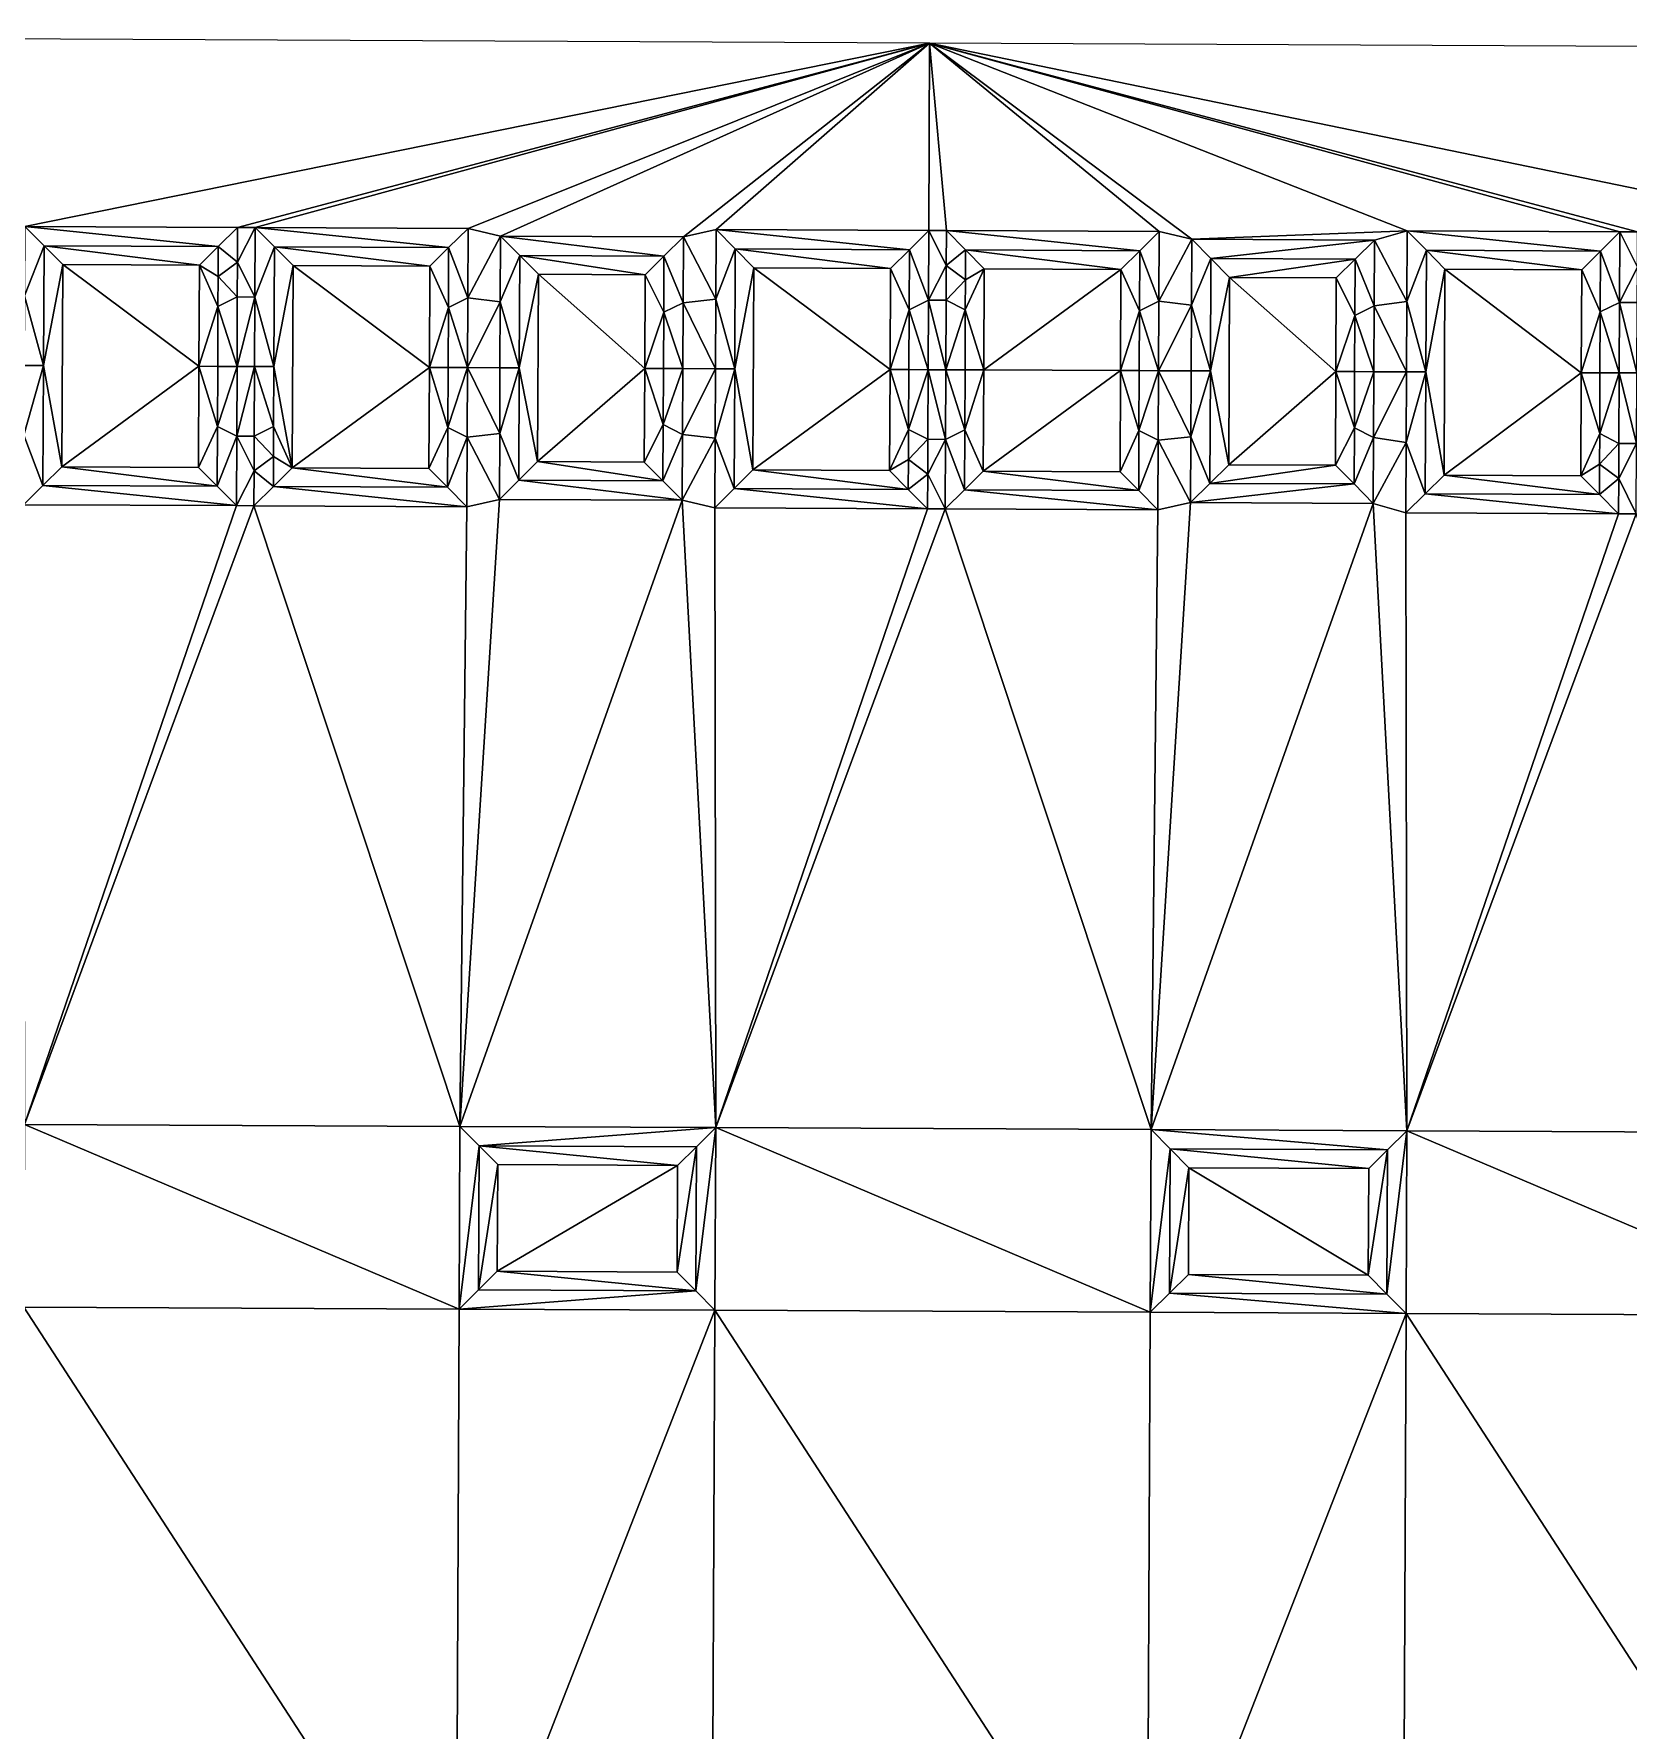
# Model space of a CAD drawing. Header units: metres. Extents: x 241585 to 241700, y 1156640 to 1156774.
# Drawn here: x 241616.09 to 241658.65, y 1156728.75 to 1156774.04 of the extents above; entities that cross this region are included whole.
import ezdxf

# ---------------------------------------------------------------- set-up
doc = ezdxf.new("R2010")
doc.units = ezdxf.units.M
doc.layers.add('_UITGRAVING UNIT 6', color=7, linetype='Continuous')

msp = doc.modelspace()

# ---------------------------------------------------------------- linework, layer by layer
at = {"layer": '_UITGRAVING UNIT 6', "color": 3, "true_color": 0x00ff00}
for points in [[(241640.003, 1156773.787, 29.43), (241585.848, 1156774.036, 29.43), (241615.85, 1156768.898, 29.43)], [(241640.003, 1156773.787, 29.43), (241615.85, 1156768.898, 29.43), (241621.53, 1156768.872, 29.43)], [(241640.003, 1156773.787, 29.43), (241621.53, 1156768.872, 29.43), (241622, 1156768.87, 29.43)], [(241640.003, 1156773.787, 29.43), (241622, 1156768.87, 29.43), (241627.68, 1156768.844, 29.43)], [(241640.003, 1156773.787, 29.43), (241627.68, 1156768.844, 29.43), (241628.549, 1156768.64, 29.43)], [(241640.003, 1156773.787, 29.43), (241628.549, 1156768.64, 29.43), (241633.429, 1156768.617, 29.43)], [(241640.003, 1156773.787, 29.43), (241633.429, 1156768.617, 29.43), (241634.3, 1156768.813, 29.43)], [(241639.98, 1156768.787, 29.43), (241640.003, 1156773.787, 29.43), (241634.3, 1156768.813, 29.43)], [(241640.45, 1156768.785, 29.43), (241640.003, 1156773.787, 29.43), (241639.98, 1156768.787, 29.43)], [(241687.937, 1156773.566, 29.43), (241640.003, 1156773.787, 29.43), (241664.58, 1156768.724, 29.43)], [(241640.003, 1156773.787, 29.43), (241658.43, 1156768.752, 29.43), (241658.9, 1156768.75, 29.43)], [(241640.003, 1156773.787, 29.43), (241652.75, 1156768.778, 29.43), (241658.43, 1156768.752, 29.43)], [(241640.003, 1156773.787, 29.43), (241646.13, 1156768.759, 29.43), (241646.999, 1156768.555, 29.43)], [(241640.003, 1156773.787, 29.43), (241658.9, 1156768.75, 29.43), (241664.58, 1156768.724, 29.43)], [(241646.13, 1156768.759, 29.43), (241640.003, 1156773.787, 29.43), (241640.45, 1156768.785, 29.43)], [(241640.003, 1156773.787, 29.43), (241646.999, 1156768.555, 29.43), (241652.75, 1156768.778, 29.43)], [(241616.362, 1156768.381, 28.4), (241615.85, 1156768.898, 29.43), (241615.841, 1156767.041, 29.43)], [(241621.53, 1156768.872, 29.43), (241615.85, 1156768.898, 29.43), (241621.012, 1156768.359, 28.4)], [(241615.85, 1156768.898, 29.43), (241616.362, 1156768.381, 28.4), (241621.012, 1156768.359, 28.4)], [(241621.53, 1156768.872, 29.43), (241621.012, 1156768.359, 28.4), (241621.526, 1156767.943, 29.43)], [(241622, 1156768.87, 29.43), (241621.53, 1156768.872, 29.43), (241621.526, 1156767.943, 29.43)], [(241621.526, 1156767.943, 29.43), (241621.991, 1156767.012, 29.43), (241622, 1156768.87, 29.43)], [(241622.512, 1156768.352, 28.4), (241622, 1156768.87, 29.43), (241621.991, 1156767.012, 29.43)], [(241627.68, 1156768.844, 29.43), (241622, 1156768.87, 29.43), (241627.162, 1156768.331, 28.4)], [(241622, 1156768.87, 29.43), (241622.512, 1156768.352, 28.4), (241627.162, 1156768.331, 28.4)], [(241627.162, 1156768.331, 28.4), (241627.671, 1156766.986, 29.43), (241627.68, 1156768.844, 29.43)], [(241628.549, 1156768.64, 29.43), (241627.68, 1156768.844, 29.43), (241627.671, 1156766.986, 29.43)], [(241627.671, 1156766.986, 29.43), (241628.541, 1156766.882, 29.43), (241628.549, 1156768.64, 29.43)], [(241629.061, 1156768.122, 28.4), (241628.549, 1156768.64, 29.43), (241628.541, 1156766.882, 29.43)], [(241633.429, 1156768.617, 29.43), (241628.549, 1156768.64, 29.43), (241632.911, 1156768.105, 28.4)], [(241628.549, 1156768.64, 29.43), (241629.061, 1156768.122, 28.4), (241632.911, 1156768.105, 28.4)], [(241632.911, 1156768.105, 28.4), (241633.421, 1156766.86, 29.43), (241633.429, 1156768.617, 29.43)], [(241634.291, 1156766.956, 29.43), (241633.429, 1156768.617, 29.43), (241633.421, 1156766.86, 29.43)], [(241633.429, 1156768.617, 29.43), (241634.291, 1156766.956, 29.43), (241634.3, 1156768.813, 29.43)], [(241634.812, 1156768.296, 28.4), (241634.3, 1156768.813, 29.43), (241634.291, 1156766.956, 29.43)], [(241639.98, 1156768.787, 29.43), (241634.3, 1156768.813, 29.43), (241639.462, 1156768.274, 28.4)], [(241634.3, 1156768.813, 29.43), (241634.812, 1156768.296, 28.4), (241639.462, 1156768.274, 28.4)], [(241639.462, 1156768.274, 28.4), (241639.971, 1156766.93, 29.43), (241639.98, 1156768.787, 29.43)], [(241640.445, 1156767.856, 29.43), (241639.98, 1156768.787, 29.43), (241639.971, 1156766.93, 29.43)], [(241640.45, 1156768.785, 29.43), (241639.98, 1156768.787, 29.43), (241640.445, 1156767.856, 29.43)], [(241640.962, 1156768.268, 28.4), (241640.45, 1156768.785, 29.43), (241640.445, 1156767.856, 29.43)], [(241646.13, 1156768.759, 29.43), (241640.45, 1156768.785, 29.43), (241645.612, 1156768.246, 28.4)], [(241640.45, 1156768.785, 29.43), (241640.962, 1156768.268, 28.4), (241645.612, 1156768.246, 28.4)], [(241645.612, 1156768.246, 28.4), (241646.121, 1156766.901, 29.43), (241646.13, 1156768.759, 29.43)], [(241646.999, 1156768.555, 29.43), (241646.13, 1156768.759, 29.43), (241646.121, 1156766.901, 29.43)], [(241646.999, 1156768.555, 29.43), (241651.879, 1156768.532, 29.43), (241652.75, 1156768.778, 29.43)], [(241651.879, 1156768.532, 29.43), (241652.741, 1156766.896, 29.43), (241652.75, 1156768.778, 29.43)], [(241653.262, 1156768.261, 28.4), (241652.75, 1156768.778, 29.43), (241652.741, 1156766.896, 29.43)], [(241658.43, 1156768.752, 29.43), (241652.75, 1156768.778, 29.43), (241657.912, 1156768.24, 28.4)], [(241652.75, 1156768.778, 29.43), (241653.262, 1156768.261, 28.4), (241657.912, 1156768.24, 28.4)], [(241657.912, 1156768.24, 28.4), (241658.421, 1156766.87, 29.43), (241658.43, 1156768.752, 29.43)], [(241658.895, 1156767.809, 29.43), (241658.43, 1156768.752, 29.43), (241658.421, 1156766.87, 29.43)], [(241658.9, 1156768.75, 29.43), (241658.43, 1156768.752, 29.43), (241658.895, 1156767.809, 29.43)], [(241615.841, 1156767.041, 29.43), (241616.348, 1156765.181, 28.4), (241616.362, 1156768.381, 28.4)], [(241616.86, 1156767.879, 28.4), (241616.362, 1156768.381, 28.4), (241616.348, 1156765.181, 28.4)], [(241616.362, 1156768.381, 28.4), (241620.51, 1156767.862, 28.4), (241621.012, 1156768.359, 28.4)], [(241616.86, 1156767.879, 28.4), (241620.51, 1156767.862, 28.4), (241616.362, 1156768.381, 28.4)], [(241621.012, 1156768.359, 28.4), (241620.51, 1156767.862, 28.4), (241621.009, 1156767.559, 28.4)], [(241621.526, 1156767.943, 29.43), (241621.012, 1156768.359, 28.4), (241621.009, 1156767.559, 28.4)], [(241621.991, 1156767.012, 29.43), (241622.498, 1156765.153, 28.4), (241622.512, 1156768.352, 28.4)], [(241623.01, 1156767.85, 28.4), (241622.512, 1156768.352, 28.4), (241622.498, 1156765.153, 28.4)], [(241622.512, 1156768.352, 28.4), (241626.66, 1156767.833, 28.4), (241627.162, 1156768.331, 28.4)], [(241623.01, 1156767.85, 28.4), (241626.66, 1156767.833, 28.4), (241622.512, 1156768.352, 28.4)], [(241626.66, 1156767.833, 28.4), (241627.155, 1156766.731, 28.4), (241627.162, 1156768.331, 28.4)], [(241627.671, 1156766.986, 29.43), (241627.162, 1156768.331, 28.4), (241627.155, 1156766.731, 28.4)], [(241634.291, 1156766.956, 29.43), (241634.798, 1156765.096, 28.4), (241634.812, 1156768.296, 28.4)], [(241635.31, 1156767.794, 28.4), (241634.812, 1156768.296, 28.4), (241634.798, 1156765.096, 28.4)], [(241635.31, 1156767.794, 28.4), (241638.96, 1156767.777, 28.4), (241634.812, 1156768.296, 28.4)], [(241634.812, 1156768.296, 28.4), (241638.96, 1156767.777, 28.4), (241639.462, 1156768.274, 28.4)], [(241638.96, 1156767.777, 28.4), (241639.455, 1156766.674, 28.4), (241639.462, 1156768.274, 28.4)], [(241639.971, 1156766.93, 29.43), (241639.462, 1156768.274, 28.4), (241639.455, 1156766.674, 28.4)], [(241640.962, 1156768.268, 28.4), (241640.445, 1156767.856, 29.43), (241640.959, 1156767.468, 28.4)], [(241641.46, 1156767.765, 28.4), (241640.962, 1156768.268, 28.4), (241640.959, 1156767.468, 28.4)], [(241640.962, 1156768.268, 28.4), (241645.11, 1156767.748, 28.4), (241645.612, 1156768.246, 28.4)], [(241641.46, 1156767.765, 28.4), (241645.11, 1156767.748, 28.4), (241640.962, 1156768.268, 28.4)], [(241645.11, 1156767.748, 28.4), (241645.605, 1156766.646, 28.4), (241645.612, 1156768.246, 28.4)], [(241646.121, 1156766.901, 29.43), (241645.612, 1156768.246, 28.4), (241645.605, 1156766.646, 28.4)], [(241646.121, 1156766.901, 29.43), (241646.991, 1156766.797, 29.43), (241646.999, 1156768.555, 29.43)], [(241647.511, 1156768.037, 28.4), (241646.999, 1156768.555, 29.43), (241646.991, 1156766.797, 29.43)], [(241651.879, 1156768.532, 29.43), (241646.999, 1156768.555, 29.43), (241647.511, 1156768.037, 28.4)], [(241651.879, 1156768.532, 29.43), (241647.511, 1156768.037, 28.4), (241651.361, 1156768.02, 28.4)], [(241651.361, 1156768.02, 28.4), (241651.87, 1156766.775, 29.43), (241651.879, 1156768.532, 29.43)], [(241652.741, 1156766.896, 29.43), (241651.879, 1156768.532, 29.43), (241651.87, 1156766.775, 29.43)], [(241652.741, 1156766.896, 29.43), (241653.247, 1156765.011, 28.4), (241653.262, 1156768.261, 28.4)], [(241653.76, 1156767.759, 28.4), (241653.262, 1156768.261, 28.4), (241653.247, 1156765.011, 28.4)], [(241653.262, 1156768.261, 28.4), (241657.41, 1156767.742, 28.4), (241657.912, 1156768.24, 28.4)], [(241653.76, 1156767.759, 28.4), (241657.41, 1156767.742, 28.4), (241653.262, 1156768.261, 28.4)], [(241657.41, 1156767.742, 28.4), (241657.905, 1156766.615, 28.4), (241657.912, 1156768.24, 28.4)], [(241658.421, 1156766.87, 29.43), (241657.912, 1156768.24, 28.4), (241657.905, 1156766.615, 28.4)], [(241616.348, 1156765.181, 28.4), (241616.835, 1156762.479, 28.4), (241616.86, 1156767.879, 28.4)], [(241620.498, 1156765.162, 28.4), (241616.86, 1156767.879, 28.4), (241616.835, 1156762.479, 28.4)], [(241620.51, 1156767.862, 28.4), (241616.86, 1156767.879, 28.4), (241620.498, 1156765.162, 28.4)], [(241621.005, 1156766.759, 28.4), (241620.51, 1156767.862, 28.4), (241620.498, 1156765.162, 28.4)], [(241620.51, 1156767.862, 28.4), (241621.005, 1156766.759, 28.4), (241621.009, 1156767.559, 28.4)], [(241621.521, 1156767.015, 29.43), (241621.526, 1156767.943, 29.43), (241621.009, 1156767.559, 28.4)], [(241621.526, 1156767.943, 29.43), (241621.521, 1156767.015, 29.43), (241621.991, 1156767.012, 29.43)], [(241622.498, 1156765.153, 28.4), (241622.985, 1156762.45, 28.4), (241623.01, 1156767.85, 28.4)], [(241626.648, 1156765.133, 28.4), (241623.01, 1156767.85, 28.4), (241622.985, 1156762.45, 28.4)], [(241626.66, 1156767.833, 28.4), (241623.01, 1156767.85, 28.4), (241626.648, 1156765.133, 28.4)], [(241626.66, 1156767.833, 28.4), (241626.648, 1156765.133, 28.4), (241627.155, 1156766.731, 28.4)], [(241628.541, 1156766.882, 29.43), (241629.048, 1156765.122, 28.4), (241629.061, 1156768.122, 28.4)], [(241629.559, 1156767.62, 28.4), (241629.061, 1156768.122, 28.4), (241629.048, 1156765.122, 28.4)], [(241629.061, 1156768.122, 28.4), (241632.409, 1156767.607, 28.4), (241632.911, 1156768.105, 28.4)], [(241629.559, 1156767.62, 28.4), (241632.409, 1156767.607, 28.4), (241629.061, 1156768.122, 28.4)], [(241632.409, 1156767.607, 28.4), (241632.904, 1156766.605, 28.4), (241632.911, 1156768.105, 28.4)], [(241633.421, 1156766.86, 29.43), (241632.911, 1156768.105, 28.4), (241632.904, 1156766.605, 28.4)], [(241634.798, 1156765.096, 28.4), (241635.285, 1156762.394, 28.4), (241635.31, 1156767.794, 28.4)], [(241638.947, 1156765.077, 28.4), (241635.31, 1156767.794, 28.4), (241635.285, 1156762.394, 28.4)], [(241638.96, 1156767.777, 28.4), (241635.31, 1156767.794, 28.4), (241638.947, 1156765.077, 28.4)], [(241638.96, 1156767.777, 28.4), (241638.947, 1156765.077, 28.4), (241639.455, 1156766.674, 28.4)], [(241639.971, 1156766.93, 29.43), (241640.441, 1156766.927, 29.43), (241640.445, 1156767.856, 29.43)], [(241640.445, 1156767.856, 29.43), (241640.441, 1156766.927, 29.43), (241640.959, 1156767.468, 28.4)], [(241640.955, 1156766.668, 28.4), (241641.46, 1156767.765, 28.4), (241640.959, 1156767.468, 28.4)], [(241641.46, 1156767.765, 28.4), (241640.955, 1156766.668, 28.4), (241641.447, 1156765.065, 28.4)], [(241645.11, 1156767.748, 28.4), (241641.46, 1156767.765, 28.4), (241641.447, 1156765.065, 28.4)], [(241645.097, 1156765.048, 28.4), (241645.11, 1156767.748, 28.4), (241641.447, 1156765.065, 28.4)], [(241645.11, 1156767.748, 28.4), (241645.097, 1156765.048, 28.4), (241645.605, 1156766.646, 28.4)], [(241646.991, 1156766.797, 29.43), (241647.497, 1156765.037, 28.4), (241647.511, 1156768.037, 28.4)], [(241648.009, 1156767.535, 28.4), (241647.511, 1156768.037, 28.4), (241647.497, 1156765.037, 28.4)], [(241647.511, 1156768.037, 28.4), (241648.009, 1156767.535, 28.4), (241651.361, 1156768.02, 28.4)], [(241648.009, 1156767.535, 28.4), (241650.859, 1156767.522, 28.4), (241651.361, 1156768.02, 28.4)], [(241650.859, 1156767.522, 28.4), (241651.354, 1156766.52, 28.4), (241651.361, 1156768.02, 28.4)], [(241651.87, 1156766.775, 29.43), (241651.361, 1156768.02, 28.4), (241651.354, 1156766.52, 28.4)], [(241653.247, 1156765.011, 28.4), (241653.735, 1156762.259, 28.4), (241653.76, 1156767.759, 28.4)], [(241657.397, 1156764.992, 28.4), (241653.76, 1156767.759, 28.4), (241653.735, 1156762.259, 28.4)], [(241657.41, 1156767.742, 28.4), (241653.76, 1156767.759, 28.4), (241657.397, 1156764.992, 28.4)], [(241657.41, 1156767.742, 28.4), (241657.397, 1156764.992, 28.4), (241657.905, 1156766.615, 28.4)], [(241658.421, 1156766.87, 29.43), (241658.891, 1156766.867, 29.43), (241658.895, 1156767.809, 29.43)], [(241621.005, 1156766.759, 28.4), (241621.521, 1156767.015, 29.43), (241621.009, 1156767.559, 28.4)], [(241629.048, 1156765.122, 28.4), (241629.536, 1156762.62, 28.4), (241629.559, 1156767.62, 28.4)], [(241632.398, 1156765.107, 28.4), (241629.559, 1156767.62, 28.4), (241629.536, 1156762.62, 28.4)], [(241632.409, 1156767.607, 28.4), (241629.559, 1156767.62, 28.4), (241632.398, 1156765.107, 28.4)], [(241632.409, 1156767.607, 28.4), (241632.398, 1156765.107, 28.4), (241632.904, 1156766.605, 28.4)], [(241640.441, 1156766.927, 29.43), (241640.955, 1156766.668, 28.4), (241640.959, 1156767.468, 28.4)], [(241647.497, 1156765.037, 28.4), (241647.986, 1156762.535, 28.4), (241648.009, 1156767.535, 28.4)], [(241650.847, 1156765.022, 28.4), (241648.009, 1156767.535, 28.4), (241647.986, 1156762.535, 28.4)], [(241650.859, 1156767.522, 28.4), (241648.009, 1156767.535, 28.4), (241650.847, 1156765.022, 28.4)], [(241650.859, 1156767.522, 28.4), (241650.847, 1156765.022, 28.4), (241651.354, 1156766.52, 28.4)], [(241615.833, 1156765.183, 29.43), (241616.348, 1156765.181, 28.4), (241615.841, 1156767.041, 29.43)], [(241621.005, 1156766.759, 28.4), (241621.513, 1156765.157, 29.43), (241621.521, 1156767.015, 29.43)], [(241621.521, 1156767.015, 29.43), (241621.513, 1156765.157, 29.43), (241621.991, 1156767.012, 29.43)], [(241621.513, 1156765.157, 29.43), (241621.983, 1156765.155, 29.43), (241621.991, 1156767.012, 29.43)], [(241621.983, 1156765.155, 29.43), (241622.498, 1156765.153, 28.4), (241621.991, 1156767.012, 29.43)], [(241627.663, 1156765.129, 29.43), (241627.671, 1156766.986, 29.43), (241627.155, 1156766.731, 28.4)], [(241627.671, 1156766.986, 29.43), (241627.663, 1156765.129, 29.43), (241628.541, 1156766.882, 29.43)], [(241627.663, 1156765.129, 29.43), (241628.533, 1156765.125, 29.43), (241628.541, 1156766.882, 29.43)], [(241628.533, 1156765.125, 29.43), (241629.048, 1156765.122, 28.4), (241628.541, 1156766.882, 29.43)], [(241633.413, 1156765.102, 29.43), (241633.421, 1156766.86, 29.43), (241632.904, 1156766.605, 28.4)], [(241633.413, 1156765.102, 29.43), (241634.283, 1156765.098, 29.43), (241633.421, 1156766.86, 29.43)], [(241634.283, 1156765.098, 29.43), (241634.291, 1156766.956, 29.43), (241633.421, 1156766.86, 29.43)], [(241634.283, 1156765.098, 29.43), (241634.798, 1156765.096, 28.4), (241634.291, 1156766.956, 29.43)], [(241639.962, 1156765.072, 29.43), (241639.971, 1156766.93, 29.43), (241639.455, 1156766.674, 28.4)], [(241639.971, 1156766.93, 29.43), (241639.962, 1156765.072, 29.43), (241640.432, 1156765.07, 29.43)], [(241639.971, 1156766.93, 29.43), (241640.432, 1156765.07, 29.43), (241640.441, 1156766.927, 29.43)], [(241640.432, 1156765.07, 29.43), (241640.955, 1156766.668, 28.4), (241640.441, 1156766.927, 29.43)], [(241646.112, 1156765.044, 29.43), (241646.121, 1156766.901, 29.43), (241645.605, 1156766.646, 28.4)], [(241646.121, 1156766.901, 29.43), (241646.112, 1156765.044, 29.43), (241646.991, 1156766.797, 29.43)], [(241646.112, 1156765.044, 29.43), (241646.982, 1156765.04, 29.43), (241646.991, 1156766.797, 29.43)], [(241646.982, 1156765.04, 29.43), (241647.497, 1156765.037, 28.4), (241646.991, 1156766.797, 29.43)], [(241652.732, 1156765.013, 29.43), (241652.741, 1156766.896, 29.43), (241651.87, 1156766.775, 29.43)], [(241652.732, 1156765.013, 29.43), (241653.247, 1156765.011, 28.4), (241652.741, 1156766.896, 29.43)], [(241658.412, 1156764.987, 29.43), (241658.421, 1156766.87, 29.43), (241657.905, 1156766.615, 28.4)], [(241658.421, 1156766.87, 29.43), (241658.412, 1156764.987, 29.43), (241658.882, 1156764.985, 29.43)], [(241658.421, 1156766.87, 29.43), (241658.882, 1156764.985, 29.43), (241658.891, 1156766.867, 29.43)], [(241620.998, 1156765.159, 28.4), (241621.005, 1156766.759, 28.4), (241620.498, 1156765.162, 28.4)], [(241621.005, 1156766.759, 28.4), (241620.998, 1156765.159, 28.4), (241621.513, 1156765.157, 29.43)], [(241626.648, 1156765.133, 28.4), (241627.148, 1156765.131, 28.4), (241627.155, 1156766.731, 28.4)], [(241627.148, 1156765.131, 28.4), (241627.663, 1156765.129, 29.43), (241627.155, 1156766.731, 28.4)], [(241632.398, 1156765.107, 28.4), (241632.898, 1156765.105, 28.4), (241632.904, 1156766.605, 28.4)], [(241632.898, 1156765.105, 28.4), (241633.413, 1156765.102, 29.43), (241632.904, 1156766.605, 28.4)], [(241638.947, 1156765.077, 28.4), (241639.447, 1156765.074, 28.4), (241639.455, 1156766.674, 28.4)], [(241639.447, 1156765.074, 28.4), (241639.962, 1156765.072, 29.43), (241639.455, 1156766.674, 28.4)], [(241640.947, 1156765.068, 28.4), (241640.955, 1156766.668, 28.4), (241640.432, 1156765.07, 29.43)], [(241640.955, 1156766.668, 28.4), (241640.947, 1156765.068, 28.4), (241641.447, 1156765.065, 28.4)], [(241645.097, 1156765.048, 28.4), (241645.597, 1156765.046, 28.4), (241645.605, 1156766.646, 28.4)], [(241645.597, 1156765.046, 28.4), (241646.112, 1156765.044, 29.43), (241645.605, 1156766.646, 28.4)], [(241650.847, 1156765.022, 28.4), (241651.347, 1156765.02, 28.4), (241651.354, 1156766.52, 28.4)], [(241651.347, 1156765.02, 28.4), (241651.862, 1156765.017, 29.43), (241651.354, 1156766.52, 28.4)], [(241651.862, 1156765.017, 29.43), (241651.87, 1156766.775, 29.43), (241651.354, 1156766.52, 28.4)], [(241651.862, 1156765.017, 29.43), (241652.732, 1156765.013, 29.43), (241651.87, 1156766.775, 29.43)], [(241657.397, 1156764.992, 28.4), (241657.897, 1156764.99, 28.4), (241657.905, 1156766.615, 28.4)], [(241657.897, 1156764.99, 28.4), (241658.412, 1156764.987, 29.43), (241657.905, 1156766.615, 28.4)], [(241616.348, 1156765.181, 28.4), (241615.833, 1156765.183, 29.43), (241615.824, 1156763.326, 29.43)], [(241615.824, 1156763.326, 29.43), (241616.333, 1156761.981, 28.4), (241616.348, 1156765.181, 28.4)], [(241616.835, 1156762.479, 28.4), (241616.348, 1156765.181, 28.4), (241616.333, 1156761.981, 28.4)], [(241616.835, 1156762.479, 28.4), (241620.485, 1156762.462, 28.4), (241620.498, 1156765.162, 28.4)], [(241620.485, 1156762.462, 28.4), (241620.99, 1156763.559, 28.4), (241620.498, 1156765.162, 28.4)], [(241620.99, 1156763.559, 28.4), (241620.998, 1156765.159, 28.4), (241620.498, 1156765.162, 28.4)], [(241620.998, 1156765.159, 28.4), (241620.99, 1156763.559, 28.4), (241621.513, 1156765.157, 29.43)], [(241621.513, 1156765.157, 29.43), (241620.99, 1156763.559, 28.4), (241621.504, 1156763.3, 29.43)], [(241621.513, 1156765.157, 29.43), (241621.504, 1156763.3, 29.43), (241621.983, 1156765.155, 29.43)], [(241621.983, 1156765.155, 29.43), (241621.504, 1156763.3, 29.43), (241621.974, 1156763.297, 29.43)], [(241621.983, 1156765.155, 29.43), (241621.974, 1156763.297, 29.43), (241622.49, 1156763.553, 28.4)], [(241622.498, 1156765.153, 28.4), (241621.983, 1156765.155, 29.43), (241622.49, 1156763.553, 28.4)], [(241622.985, 1156762.45, 28.4), (241622.498, 1156765.153, 28.4), (241622.49, 1156763.553, 28.4)], [(241622.985, 1156762.45, 28.4), (241626.635, 1156762.433, 28.4), (241626.648, 1156765.133, 28.4)], [(241626.648, 1156765.133, 28.4), (241626.635, 1156762.433, 28.4), (241627.14, 1156763.531, 28.4)], [(241627.148, 1156765.131, 28.4), (241626.648, 1156765.133, 28.4), (241627.14, 1156763.531, 28.4)], [(241627.663, 1156765.129, 29.43), (241627.148, 1156765.131, 28.4), (241627.14, 1156763.531, 28.4)], [(241627.654, 1156763.271, 29.43), (241627.663, 1156765.129, 29.43), (241627.14, 1156763.531, 28.4)], [(241627.663, 1156765.129, 29.43), (241627.654, 1156763.271, 29.43), (241628.525, 1156763.367, 29.43)], [(241628.533, 1156765.125, 29.43), (241627.663, 1156765.129, 29.43), (241628.525, 1156763.367, 29.43)], [(241629.048, 1156765.122, 28.4), (241628.533, 1156765.125, 29.43), (241628.525, 1156763.367, 29.43)], [(241628.525, 1156763.367, 29.43), (241629.034, 1156762.122, 28.4), (241629.048, 1156765.122, 28.4)], [(241629.536, 1156762.62, 28.4), (241629.048, 1156765.122, 28.4), (241629.034, 1156762.122, 28.4)], [(241629.536, 1156762.62, 28.4), (241632.386, 1156762.607, 28.4), (241632.398, 1156765.107, 28.4)], [(241632.398, 1156765.107, 28.4), (241632.386, 1156762.607, 28.4), (241632.891, 1156763.605, 28.4)], [(241632.898, 1156765.105, 28.4), (241632.398, 1156765.107, 28.4), (241632.891, 1156763.605, 28.4)], [(241633.413, 1156765.102, 29.43), (241632.898, 1156765.105, 28.4), (241632.891, 1156763.605, 28.4)], [(241633.404, 1156763.345, 29.43), (241633.413, 1156765.102, 29.43), (241632.891, 1156763.605, 28.4)], [(241634.283, 1156765.098, 29.43), (241633.413, 1156765.102, 29.43), (241633.404, 1156763.345, 29.43)], [(241634.274, 1156763.241, 29.43), (241634.283, 1156765.098, 29.43), (241633.404, 1156763.345, 29.43)], [(241634.798, 1156765.096, 28.4), (241634.283, 1156765.098, 29.43), (241634.274, 1156763.241, 29.43)], [(241634.274, 1156763.241, 29.43), (241634.783, 1156761.896, 28.4), (241634.798, 1156765.096, 28.4)], [(241635.285, 1156762.394, 28.4), (241634.798, 1156765.096, 28.4), (241634.783, 1156761.896, 28.4)], [(241635.285, 1156762.394, 28.4), (241638.935, 1156762.377, 28.4), (241638.947, 1156765.077, 28.4)], [(241638.935, 1156762.377, 28.4), (241639.44, 1156763.475, 28.4), (241638.947, 1156765.077, 28.4)], [(241639.44, 1156763.475, 28.4), (241639.447, 1156765.074, 28.4), (241638.947, 1156765.077, 28.4)], [(241639.447, 1156765.074, 28.4), (241639.44, 1156763.475, 28.4), (241639.962, 1156765.072, 29.43)], [(241639.962, 1156765.072, 29.43), (241639.44, 1156763.475, 28.4), (241639.954, 1156763.215, 29.43)], [(241639.962, 1156765.072, 29.43), (241639.954, 1156763.215, 29.43), (241640.424, 1156763.212, 29.43)], [(241640.432, 1156765.07, 29.43), (241639.962, 1156765.072, 29.43), (241640.424, 1156763.212, 29.43)], [(241640.432, 1156765.07, 29.43), (241640.424, 1156763.212, 29.43), (241640.94, 1156763.468, 28.4)], [(241640.947, 1156765.068, 28.4), (241640.432, 1156765.07, 29.43), (241640.94, 1156763.468, 28.4)], [(241641.447, 1156765.065, 28.4), (241640.947, 1156765.068, 28.4), (241640.94, 1156763.468, 28.4)], [(241641.435, 1156762.365, 28.4), (241641.447, 1156765.065, 28.4), (241640.94, 1156763.468, 28.4)], [(241641.435, 1156762.365, 28.4), (241645.097, 1156765.048, 28.4), (241641.447, 1156765.065, 28.4)], [(241641.435, 1156762.365, 28.4), (241645.085, 1156762.348, 28.4), (241645.097, 1156765.048, 28.4)], [(241645.097, 1156765.048, 28.4), (241645.085, 1156762.348, 28.4), (241645.59, 1156763.446, 28.4)], [(241645.597, 1156765.046, 28.4), (241645.097, 1156765.048, 28.4), (241645.59, 1156763.446, 28.4)], [(241646.112, 1156765.044, 29.43), (241645.597, 1156765.046, 28.4), (241645.59, 1156763.446, 28.4)], [(241646.104, 1156763.186, 29.43), (241646.112, 1156765.044, 29.43), (241645.59, 1156763.446, 28.4)], [(241646.112, 1156765.044, 29.43), (241646.104, 1156763.186, 29.43), (241646.974, 1156763.282, 29.43)], [(241646.982, 1156765.04, 29.43), (241646.112, 1156765.044, 29.43), (241646.974, 1156763.282, 29.43)], [(241647.497, 1156765.037, 28.4), (241646.982, 1156765.04, 29.43), (241646.974, 1156763.282, 29.43)], [(241646.974, 1156763.282, 29.43), (241647.484, 1156762.037, 28.4), (241647.497, 1156765.037, 28.4)], [(241647.986, 1156762.535, 28.4), (241647.497, 1156765.037, 28.4), (241647.484, 1156762.037, 28.4)], [(241647.986, 1156762.535, 28.4), (241650.836, 1156762.522, 28.4), (241650.847, 1156765.022, 28.4)], [(241650.847, 1156765.022, 28.4), (241650.836, 1156762.522, 28.4), (241651.34, 1156763.52, 28.4)], [(241651.347, 1156765.02, 28.4), (241650.847, 1156765.022, 28.4), (241651.34, 1156763.52, 28.4)], [(241651.862, 1156765.017, 29.43), (241651.347, 1156765.02, 28.4), (241651.34, 1156763.52, 28.4)], [(241651.854, 1156763.26, 29.43), (241651.862, 1156765.017, 29.43), (241651.34, 1156763.52, 28.4)], [(241652.732, 1156765.013, 29.43), (241651.862, 1156765.017, 29.43), (241651.854, 1156763.26, 29.43)], [(241652.724, 1156763.131, 29.43), (241652.732, 1156765.013, 29.43), (241651.854, 1156763.26, 29.43)], [(241653.247, 1156765.011, 28.4), (241652.732, 1156765.013, 29.43), (241652.724, 1156763.131, 29.43)], [(241652.724, 1156763.131, 29.43), (241653.232, 1156761.761, 28.4), (241653.247, 1156765.011, 28.4)], [(241653.735, 1156762.259, 28.4), (241653.247, 1156765.011, 28.4), (241653.232, 1156761.761, 28.4)], [(241653.735, 1156762.259, 28.4), (241657.385, 1156762.242, 28.4), (241657.397, 1156764.992, 28.4)], [(241657.385, 1156762.242, 28.4), (241657.89, 1156763.365, 28.4), (241657.397, 1156764.992, 28.4)], [(241657.89, 1156763.365, 28.4), (241657.897, 1156764.99, 28.4), (241657.397, 1156764.992, 28.4)], [(241657.897, 1156764.99, 28.4), (241657.89, 1156763.365, 28.4), (241658.412, 1156764.987, 29.43)], [(241658.412, 1156764.987, 29.43), (241657.89, 1156763.365, 28.4), (241658.404, 1156763.105, 29.43)], [(241658.412, 1156764.987, 29.43), (241658.404, 1156763.105, 29.43), (241658.874, 1156763.103, 29.43)], [(241658.882, 1156764.985, 29.43), (241658.412, 1156764.987, 29.43), (241658.874, 1156763.103, 29.43)], [(241616.333, 1156761.981, 28.4), (241615.824, 1156763.326, 29.43), (241615.816, 1156761.468, 29.43)], [(241620.485, 1156762.462, 28.4), (241620.983, 1156761.959, 28.4), (241620.99, 1156763.559, 28.4)], [(241621.504, 1156763.3, 29.43), (241620.99, 1156763.559, 28.4), (241620.983, 1156761.959, 28.4)], [(241620.983, 1156761.959, 28.4), (241621.496, 1156761.442, 29.43), (241621.504, 1156763.3, 29.43)], [(241621.97, 1156762.369, 29.43), (241621.504, 1156763.3, 29.43), (241621.496, 1156761.442, 29.43)], [(241621.974, 1156763.297, 29.43), (241621.504, 1156763.3, 29.43), (241621.97, 1156762.369, 29.43)], [(241621.974, 1156763.297, 29.43), (241621.97, 1156762.369, 29.43), (241622.487, 1156762.753, 28.4)], [(241622.49, 1156763.553, 28.4), (241621.974, 1156763.297, 29.43), (241622.487, 1156762.753, 28.4)], [(241622.985, 1156762.45, 28.4), (241622.49, 1156763.553, 28.4), (241622.487, 1156762.753, 28.4)], [(241626.635, 1156762.433, 28.4), (241627.133, 1156761.931, 28.4), (241627.14, 1156763.531, 28.4)], [(241627.654, 1156763.271, 29.43), (241627.14, 1156763.531, 28.4), (241627.133, 1156761.931, 28.4)], [(241627.133, 1156761.931, 28.4), (241627.646, 1156761.414, 29.43), (241627.654, 1156763.271, 29.43)], [(241628.516, 1156761.61, 29.43), (241627.654, 1156763.271, 29.43), (241627.646, 1156761.414, 29.43)], [(241627.654, 1156763.271, 29.43), (241628.516, 1156761.61, 29.43), (241628.525, 1156763.367, 29.43)], [(241629.034, 1156762.122, 28.4), (241628.525, 1156763.367, 29.43), (241628.516, 1156761.61, 29.43)], [(241632.386, 1156762.607, 28.4), (241632.884, 1156762.105, 28.4), (241632.891, 1156763.605, 28.4)], [(241633.404, 1156763.345, 29.43), (241632.891, 1156763.605, 28.4), (241632.884, 1156762.105, 28.4)], [(241632.884, 1156762.105, 28.4), (241633.396, 1156761.587, 29.43), (241633.404, 1156763.345, 29.43)], [(241634.274, 1156763.241, 29.43), (241633.404, 1156763.345, 29.43), (241633.396, 1156761.587, 29.43)], [(241633.396, 1156761.587, 29.43), (241634.265, 1156761.383, 29.43), (241634.274, 1156763.241, 29.43)], [(241634.783, 1156761.896, 28.4), (241634.274, 1156763.241, 29.43), (241634.265, 1156761.383, 29.43)], [(241639.44, 1156763.475, 28.4), (241638.935, 1156762.377, 28.4), (241639.436, 1156762.675, 28.4)], [(241639.954, 1156763.215, 29.43), (241639.44, 1156763.475, 28.4), (241639.436, 1156762.675, 28.4)], [(241639.95, 1156762.286, 29.43), (241639.954, 1156763.215, 29.43), (241639.436, 1156762.675, 28.4)], [(241639.954, 1156763.215, 29.43), (241639.95, 1156762.286, 29.43), (241640.424, 1156763.212, 29.43)], [(241639.95, 1156762.286, 29.43), (241640.415, 1156761.355, 29.43), (241640.424, 1156763.212, 29.43)], [(241640.933, 1156761.868, 28.4), (241640.424, 1156763.212, 29.43), (241640.415, 1156761.355, 29.43)], [(241640.424, 1156763.212, 29.43), (241640.933, 1156761.868, 28.4), (241640.94, 1156763.468, 28.4)], [(241641.435, 1156762.365, 28.4), (241640.94, 1156763.468, 28.4), (241640.933, 1156761.868, 28.4)], [(241645.085, 1156762.348, 28.4), (241645.583, 1156761.846, 28.4), (241645.59, 1156763.446, 28.4)], [(241646.104, 1156763.186, 29.43), (241645.59, 1156763.446, 28.4), (241645.583, 1156761.846, 28.4)], [(241645.583, 1156761.846, 28.4), (241646.095, 1156761.329, 29.43), (241646.104, 1156763.186, 29.43)], [(241646.966, 1156761.525, 29.43), (241646.104, 1156763.186, 29.43), (241646.095, 1156761.329, 29.43)], [(241646.104, 1156763.186, 29.43), (241646.966, 1156761.525, 29.43), (241646.974, 1156763.282, 29.43)], [(241647.484, 1156762.037, 28.4), (241646.974, 1156763.282, 29.43), (241646.966, 1156761.525, 29.43)], [(241650.836, 1156762.522, 28.4), (241651.334, 1156762.02, 28.4), (241651.34, 1156763.52, 28.4)], [(241651.854, 1156763.26, 29.43), (241651.34, 1156763.52, 28.4), (241651.334, 1156762.02, 28.4)], [(241651.334, 1156762.02, 28.4), (241651.846, 1156761.502, 29.43), (241651.854, 1156763.26, 29.43)], [(241652.724, 1156763.131, 29.43), (241651.854, 1156763.26, 29.43), (241651.846, 1156761.502, 29.43)], [(241657.89, 1156763.365, 28.4), (241657.385, 1156762.242, 28.4), (241657.886, 1156762.552, 28.4)], [(241658.404, 1156763.105, 29.43), (241657.89, 1156763.365, 28.4), (241657.886, 1156762.552, 28.4)], [(241621.97, 1156762.369, 29.43), (241622.483, 1156761.953, 28.4), (241622.487, 1156762.753, 28.4)], [(241622.483, 1156761.953, 28.4), (241622.985, 1156762.45, 28.4), (241622.487, 1156762.753, 28.4)], [(241651.846, 1156761.502, 29.43), (241652.715, 1156761.248, 29.43), (241652.724, 1156763.131, 29.43)], [(241653.232, 1156761.761, 28.4), (241652.724, 1156763.131, 29.43), (241652.715, 1156761.248, 29.43)], [(241658.399, 1156762.163, 29.43), (241658.404, 1156763.105, 29.43), (241657.886, 1156762.552, 28.4)], [(241658.404, 1156763.105, 29.43), (241658.399, 1156762.163, 29.43), (241658.874, 1156763.103, 29.43)], [(241658.399, 1156762.163, 29.43), (241658.865, 1156761.22, 29.43), (241658.874, 1156763.103, 29.43)], [(241620.983, 1156761.959, 28.4), (241616.835, 1156762.479, 28.4), (241616.333, 1156761.981, 28.4)], [(241620.485, 1156762.462, 28.4), (241616.835, 1156762.479, 28.4), (241620.983, 1156761.959, 28.4)], [(241621.496, 1156761.442, 29.43), (241621.966, 1156761.44, 29.43), (241621.97, 1156762.369, 29.43)], [(241621.966, 1156761.44, 29.43), (241622.483, 1156761.953, 28.4), (241621.97, 1156762.369, 29.43)], [(241627.133, 1156761.931, 28.4), (241622.985, 1156762.45, 28.4), (241622.483, 1156761.953, 28.4)], [(241626.635, 1156762.433, 28.4), (241622.985, 1156762.45, 28.4), (241627.133, 1156761.931, 28.4)], [(241632.884, 1156762.105, 28.4), (241629.536, 1156762.62, 28.4), (241629.034, 1156762.122, 28.4)], [(241632.386, 1156762.607, 28.4), (241629.536, 1156762.62, 28.4), (241632.884, 1156762.105, 28.4)], [(241639.433, 1156761.875, 28.4), (241635.285, 1156762.394, 28.4), (241634.783, 1156761.896, 28.4)], [(241638.935, 1156762.377, 28.4), (241635.285, 1156762.394, 28.4), (241639.433, 1156761.875, 28.4)], [(241638.935, 1156762.377, 28.4), (241639.433, 1156761.875, 28.4), (241639.436, 1156762.675, 28.4)], [(241639.433, 1156761.875, 28.4), (241639.95, 1156762.286, 29.43), (241639.436, 1156762.675, 28.4)], [(241639.433, 1156761.875, 28.4), (241639.945, 1156761.357, 29.43), (241639.95, 1156762.286, 29.43)], [(241639.945, 1156761.357, 29.43), (241640.415, 1156761.355, 29.43), (241639.95, 1156762.286, 29.43)], [(241645.583, 1156761.846, 28.4), (241641.435, 1156762.365, 28.4), (241640.933, 1156761.868, 28.4)], [(241645.085, 1156762.348, 28.4), (241641.435, 1156762.365, 28.4), (241645.583, 1156761.846, 28.4)], [(241650.836, 1156762.522, 28.4), (241647.986, 1156762.535, 28.4), (241647.484, 1156762.037, 28.4)], [(241651.334, 1156762.02, 28.4), (241650.836, 1156762.522, 28.4), (241647.484, 1156762.037, 28.4)], [(241657.385, 1156762.242, 28.4), (241657.882, 1156761.74, 28.4), (241657.886, 1156762.552, 28.4)], [(241657.882, 1156761.74, 28.4), (241658.399, 1156762.163, 29.43), (241657.886, 1156762.552, 28.4)], [(241615.816, 1156761.468, 29.43), (241621.496, 1156761.442, 29.43), (241616.333, 1156761.981, 28.4)], [(241621.496, 1156761.442, 29.43), (241620.983, 1156761.959, 28.4), (241616.333, 1156761.981, 28.4)], [(241621.966, 1156761.44, 29.43), (241627.646, 1156761.414, 29.43), (241622.483, 1156761.953, 28.4)], [(241627.646, 1156761.414, 29.43), (241627.133, 1156761.931, 28.4), (241622.483, 1156761.953, 28.4)], [(241628.516, 1156761.61, 29.43), (241633.396, 1156761.587, 29.43), (241629.034, 1156762.122, 28.4)], [(241633.396, 1156761.587, 29.43), (241632.884, 1156762.105, 28.4), (241629.034, 1156762.122, 28.4)], [(241634.265, 1156761.383, 29.43), (241639.945, 1156761.357, 29.43), (241634.783, 1156761.896, 28.4)], [(241639.945, 1156761.357, 29.43), (241639.433, 1156761.875, 28.4), (241634.783, 1156761.896, 28.4)], [(241640.415, 1156761.355, 29.43), (241646.095, 1156761.329, 29.43), (241640.933, 1156761.868, 28.4)], [(241646.095, 1156761.329, 29.43), (241645.583, 1156761.846, 28.4), (241640.933, 1156761.868, 28.4)], [(241646.966, 1156761.525, 29.43), (241651.334, 1156762.02, 28.4), (241647.484, 1156762.037, 28.4)], [(241646.966, 1156761.525, 29.43), (241651.846, 1156761.502, 29.43), (241651.334, 1156762.02, 28.4)], [(241657.882, 1156761.74, 28.4), (241653.735, 1156762.259, 28.4), (241653.232, 1156761.761, 28.4)], [(241657.385, 1156762.242, 28.4), (241653.735, 1156762.259, 28.4), (241657.882, 1156761.74, 28.4)], [(241657.882, 1156761.74, 28.4), (241658.395, 1156761.222, 29.43), (241658.399, 1156762.163, 29.43)], [(241658.395, 1156761.222, 29.43), (241658.865, 1156761.22, 29.43), (241658.399, 1156762.163, 29.43)], [(241621.496, 1156761.442, 29.43), (241615.816, 1156761.468, 29.43), (241615.844, 1156744.923, 29.43)], [(241621.966, 1156761.44, 29.43), (241621.496, 1156761.442, 29.43), (241615.844, 1156744.923, 29.43)], [(241621.966, 1156761.44, 29.43), (241615.844, 1156744.923, 29.43), (241627.464, 1156744.869, 29.43)], [(241627.646, 1156761.414, 29.43), (241621.966, 1156761.44, 29.43), (241627.464, 1156744.869, 29.43)], [(241628.516, 1156761.61, 29.43), (241627.646, 1156761.414, 29.43), (241627.464, 1156744.869, 29.43)], [(241633.396, 1156761.587, 29.43), (241628.516, 1156761.61, 29.43), (241627.464, 1156744.869, 29.43)], [(241633.396, 1156761.587, 29.43), (241627.464, 1156744.869, 29.43), (241634.294, 1156744.838, 29.43)], [(241634.265, 1156761.383, 29.43), (241633.396, 1156761.587, 29.43), (241634.294, 1156744.838, 29.43)], [(241639.945, 1156761.357, 29.43), (241634.265, 1156761.383, 29.43), (241634.294, 1156744.838, 29.43)], [(241646.966, 1156761.525, 29.43), (241646.095, 1156761.329, 29.43), (241645.914, 1156744.784, 29.43)], [(241651.846, 1156761.502, 29.43), (241646.966, 1156761.525, 29.43), (241645.914, 1156744.784, 29.43)], [(241652.744, 1156744.753, 29.43), (241651.846, 1156761.502, 29.43), (241645.914, 1156744.784, 29.43)], [(241652.715, 1156761.248, 29.43), (241651.846, 1156761.502, 29.43), (241652.744, 1156744.753, 29.43)], [(241652.715, 1156761.248, 29.43), (241658.395, 1156761.222, 29.43), (241653.232, 1156761.761, 28.4)], [(241658.395, 1156761.222, 29.43), (241657.882, 1156761.74, 28.4), (241653.232, 1156761.761, 28.4)], [(241640.415, 1156761.355, 29.43), (241639.945, 1156761.357, 29.43), (241634.294, 1156744.838, 29.43)], [(241640.415, 1156761.355, 29.43), (241634.294, 1156744.838, 29.43), (241645.914, 1156744.784, 29.43)], [(241646.095, 1156761.329, 29.43), (241640.415, 1156761.355, 29.43), (241645.914, 1156744.784, 29.43)], [(241658.395, 1156761.222, 29.43), (241652.715, 1156761.248, 29.43), (241652.744, 1156744.753, 29.43)], [(241658.865, 1156761.22, 29.43), (241658.395, 1156761.222, 29.43), (241652.744, 1156744.753, 29.43)], [(241658.865, 1156761.22, 29.43), (241652.744, 1156744.753, 29.43), (241664.364, 1156744.7, 29.43)], [(241615.844, 1156744.923, 29.43), (241615.822, 1156740.043, 29.43), (241627.442, 1156739.99, 29.43)], [(241627.464, 1156744.869, 29.43), (241615.844, 1156744.923, 29.43), (241627.442, 1156739.99, 29.43)], [(241627.977, 1156744.352, 28.4), (241627.464, 1156744.869, 29.43), (241627.442, 1156739.99, 29.43)], [(241627.464, 1156744.869, 29.43), (241627.977, 1156744.352, 28.4), (241634.294, 1156744.838, 29.43)], [(241627.977, 1156744.352, 28.4), (241633.777, 1156744.325, 28.4), (241634.294, 1156744.838, 29.43)], [(241633.777, 1156744.325, 28.4), (241633.759, 1156740.475, 28.4), (241634.294, 1156744.838, 29.43)], [(241634.294, 1156744.838, 29.43), (241633.759, 1156740.475, 28.4), (241634.272, 1156739.958, 29.43)], [(241634.294, 1156744.838, 29.43), (241634.272, 1156739.958, 29.43), (241645.892, 1156739.905, 29.43)], [(241634.294, 1156744.838, 29.43), (241645.892, 1156739.905, 29.43), (241645.914, 1156744.784, 29.43)], [(241645.892, 1156739.905, 29.43), (241646.427, 1156744.267, 28.4), (241645.914, 1156744.784, 29.43)], [(241652.227, 1156744.24, 28.4), (241652.744, 1156744.753, 29.43), (241645.914, 1156744.784, 29.43)], [(241646.427, 1156744.267, 28.4), (241652.227, 1156744.24, 28.4), (241645.914, 1156744.784, 29.43)], [(241652.227, 1156744.24, 28.4), (241652.209, 1156740.39, 28.4), (241652.744, 1156744.753, 29.43)], [(241652.209, 1156740.39, 28.4), (241652.722, 1156739.873, 29.43), (241652.744, 1156744.753, 29.43)], [(241652.744, 1156744.753, 29.43), (241652.722, 1156739.873, 29.43), (241664.341, 1156739.82, 29.43)], [(241664.364, 1156744.7, 29.43), (241652.744, 1156744.753, 29.43), (241664.341, 1156739.82, 29.43)], [(241627.959, 1156740.502, 28.4), (241627.977, 1156744.352, 28.4), (241627.442, 1156739.99, 29.43)], [(241628.475, 1156743.85, 28.4), (241627.977, 1156744.352, 28.4), (241627.959, 1156740.502, 28.4)], [(241628.475, 1156743.85, 28.4), (241633.275, 1156743.828, 28.4), (241627.977, 1156744.352, 28.4)], [(241627.977, 1156744.352, 28.4), (241633.275, 1156743.828, 28.4), (241633.777, 1156744.325, 28.4)], [(241633.275, 1156743.828, 28.4), (241633.261, 1156740.978, 28.4), (241633.777, 1156744.325, 28.4)], [(241633.777, 1156744.325, 28.4), (241633.261, 1156740.978, 28.4), (241633.759, 1156740.475, 28.4)], [(241646.409, 1156740.417, 28.4), (241646.427, 1156744.267, 28.4), (241645.892, 1156739.905, 29.43)], [(241646.924, 1156743.765, 28.4), (241646.427, 1156744.267, 28.4), (241646.409, 1156740.417, 28.4)], [(241646.924, 1156743.765, 28.4), (241651.724, 1156743.743, 28.4), (241646.427, 1156744.267, 28.4)], [(241646.427, 1156744.267, 28.4), (241651.724, 1156743.743, 28.4), (241652.227, 1156744.24, 28.4)], [(241651.724, 1156743.743, 28.4), (241651.711, 1156740.893, 28.4), (241652.227, 1156744.24, 28.4)], [(241652.227, 1156744.24, 28.4), (241651.711, 1156740.893, 28.4), (241652.209, 1156740.39, 28.4)], [(241628.462, 1156741, 28.4), (241628.475, 1156743.85, 28.4), (241627.959, 1156740.502, 28.4)], [(241628.475, 1156743.85, 28.4), (241628.462, 1156741, 28.4), (241633.275, 1156743.828, 28.4)], [(241628.462, 1156741, 28.4), (241633.261, 1156740.978, 28.4), (241633.275, 1156743.828, 28.4)], [(241646.911, 1156740.915, 28.4), (241646.924, 1156743.765, 28.4), (241646.409, 1156740.417, 28.4)], [(241646.911, 1156740.915, 28.4), (241651.711, 1156740.893, 28.4), (241646.924, 1156743.765, 28.4)], [(241646.924, 1156743.765, 28.4), (241651.711, 1156740.893, 28.4), (241651.724, 1156743.743, 28.4)], [(241633.759, 1156740.475, 28.4), (241628.462, 1156741, 28.4), (241627.959, 1156740.502, 28.4)], [(241633.261, 1156740.978, 28.4), (241628.462, 1156741, 28.4), (241633.759, 1156740.475, 28.4)], [(241652.209, 1156740.39, 28.4), (241646.911, 1156740.915, 28.4), (241646.409, 1156740.417, 28.4)], [(241651.711, 1156740.893, 28.4), (241646.911, 1156740.915, 28.4), (241652.209, 1156740.39, 28.4)], [(241633.759, 1156740.475, 28.4), (241627.959, 1156740.502, 28.4), (241627.442, 1156739.99, 29.43)], [(241634.272, 1156739.958, 29.43), (241633.759, 1156740.475, 28.4), (241627.442, 1156739.99, 29.43)], [(241646.409, 1156740.417, 28.4), (241645.892, 1156739.905, 29.43), (241652.722, 1156739.873, 29.43)], [(241652.209, 1156740.39, 28.4), (241646.409, 1156740.417, 28.4), (241652.722, 1156739.873, 29.43)], [(241627.36, 1156722.27, 29.43), (241615.822, 1156740.043, 29.43), (241615.74, 1156722.323, 29.43)], [(241627.442, 1156739.99, 29.43), (241615.822, 1156740.043, 29.43), (241627.36, 1156722.27, 29.43)], [(241634.272, 1156739.958, 29.43), (241627.442, 1156739.99, 29.43), (241627.36, 1156722.27, 29.43)], [(241634.19, 1156722.238, 29.43), (241634.272, 1156739.958, 29.43), (241627.36, 1156722.27, 29.43)], [(241645.81, 1156722.185, 29.43), (241634.272, 1156739.958, 29.43), (241634.19, 1156722.238, 29.43)], [(241645.892, 1156739.905, 29.43), (241634.272, 1156739.958, 29.43), (241645.81, 1156722.185, 29.43)], [(241652.722, 1156739.873, 29.43), (241645.892, 1156739.905, 29.43), (241645.81, 1156722.185, 29.43)], [(241652.722, 1156739.873, 29.43), (241645.81, 1156722.185, 29.43), (241652.64, 1156722.153, 29.43)], [(241664.26, 1156722.1, 29.43), (241652.722, 1156739.873, 29.43), (241652.64, 1156722.153, 29.43)], [(241664.341, 1156739.82, 29.43), (241652.722, 1156739.873, 29.43), (241664.26, 1156722.1, 29.43)]]:
    msp.add_3dface(points, dxfattribs=at)

doc.saveas('drawing.dxf')
